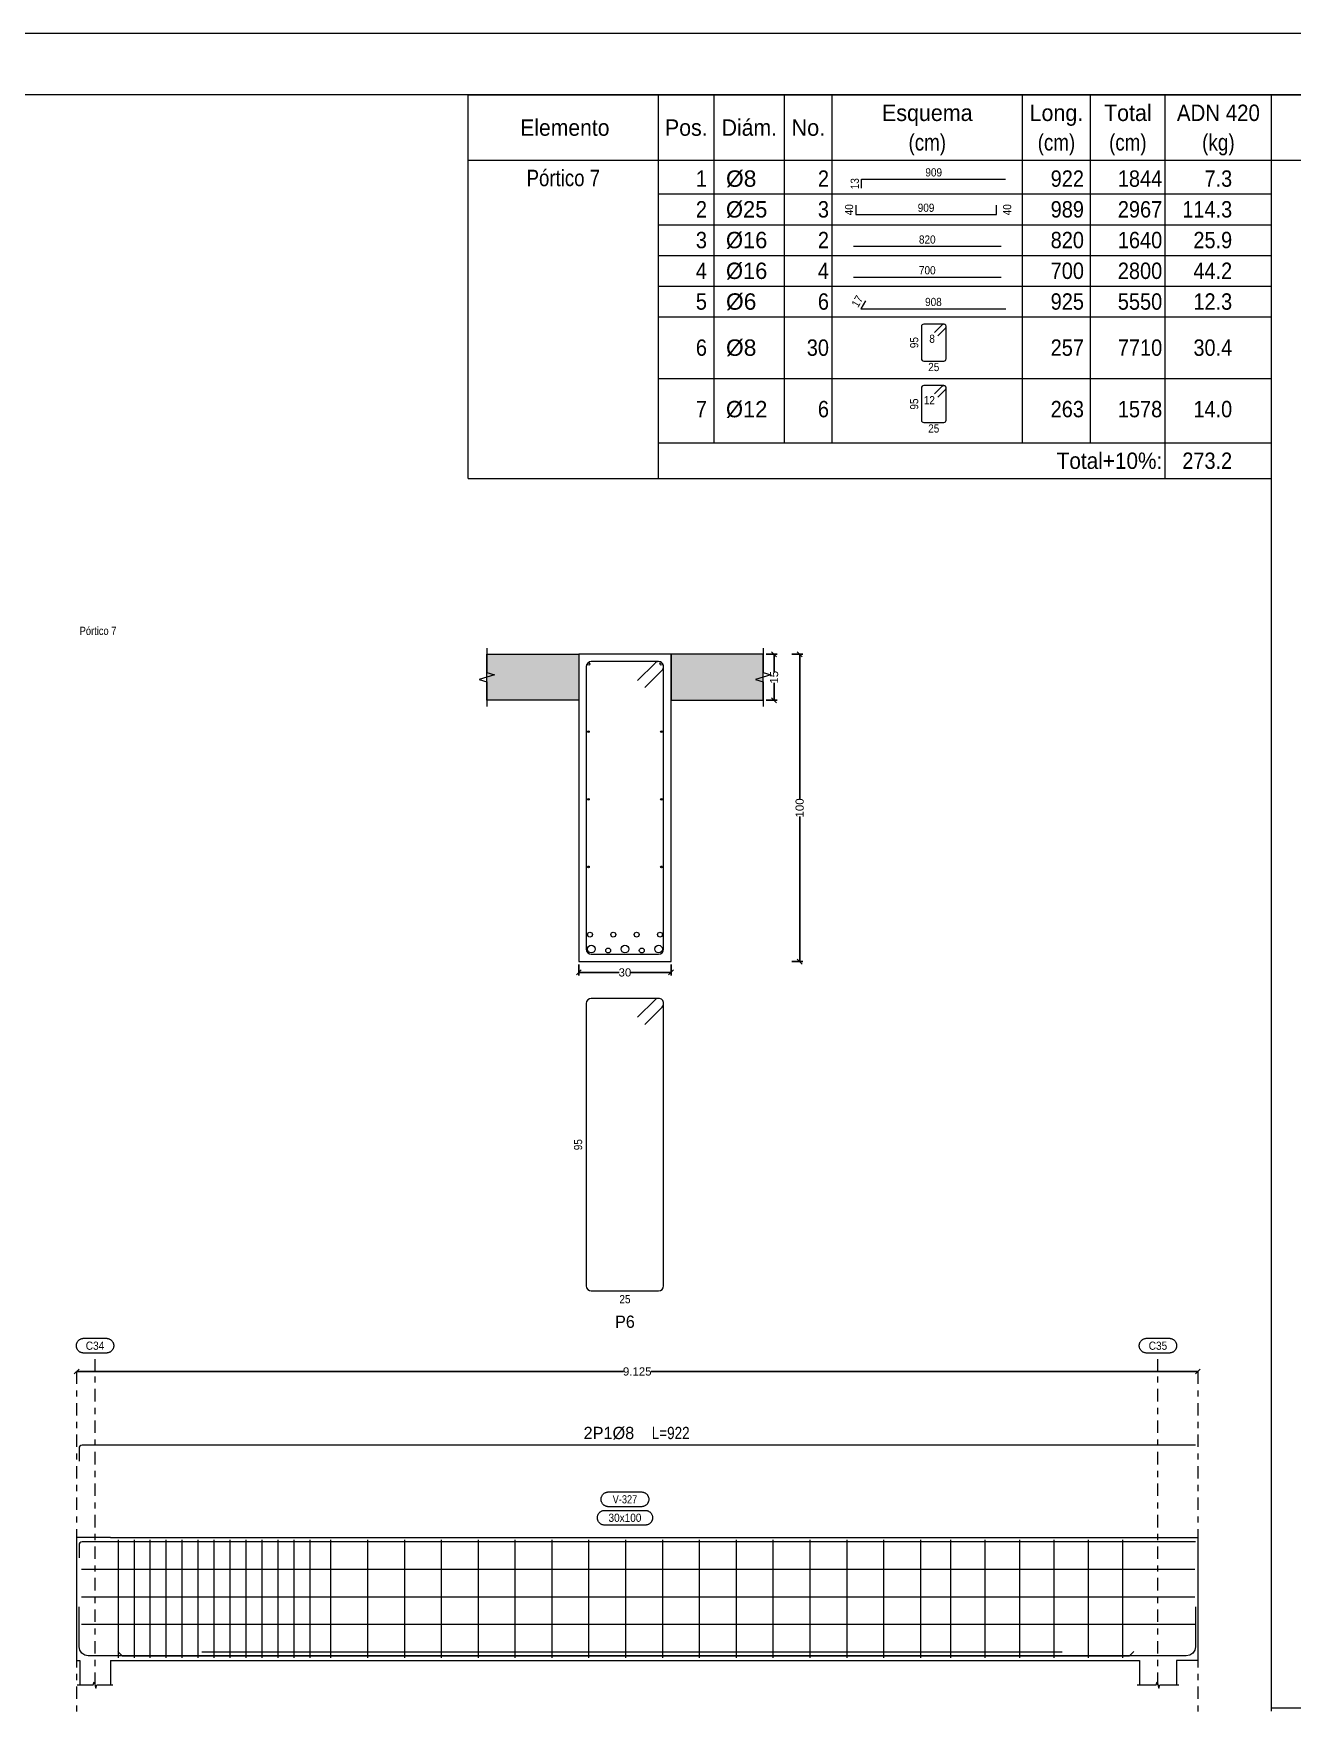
# Model space of a CAD drawing. Header units: millimetres. Extents: x 3 to 479, y -191 to 120.
# Drawn here: x 199.31 to 219.8, y 36.49 to 63.76 of the extents above; entities that cross this region are included whole.
import ezdxf
from ezdxf.enums import TextEntityAlignment as Align

# ---------------------------------------------------------------- set-up
doc = ezdxf.new("R2010")
doc.units = ezdxf.units.MM
doc.linetypes.add('CYPE_RAYAPUNTO', pattern=[0.4125, 0.2025, -0.105, 0, -0.105])
for name, color, linetype, lineweight in [('ALZ_ARM_LONG_ARM_TEXTOS', 3, 'Continuous', 9), ('ALZ_ARM_LONG_TXT_LONG', 3, 'Continuous', 9), ('ALZ_CONT_NUDOS', 122, 'Continuous', 9), ('ALZ_CONT_VIG_HORMIGON', 2, 'Continuous', 9), ('ALZ_COT_COT_LIN_APOYOS', 2, 'CYPE_RAYAPUNTO', 0), ('ALZ_COT_LONGITUD_PROYECTADA', 122, 'Continuous', 0), ('ALZ_REF_COT_LIN_AUX_COTA', 2, 'CYPE_RAYAPUNTO', 9), ('ALZ_REF_REF_NOMBRE', 3, 'Continuous', 9), ('ALZ_REF_REF_REFERENCIA', 3, 'Continuous', 9), ('ALZ_REF_REFERENCIA_PORTICO', 3, 'Continuous', 9), ('ALZ_REF_TEXTO_REF_NOMBRE', 3, 'Continuous', 9), ('ALZ_REF_TEXTO_REF_REFERENCIA', 3, 'Continuous', 9), ('ARM_LONGITUDINAL_Ø16', 212, 'Continuous', 9), ('ARM_LONGITUDINAL_Ø25', 20, 'Continuous', 9), ('ARM_LONGITUDINAL_Ø6', 151, 'Continuous', 9), ('ARM_LONGITUDINAL_Ø8', 32, 'Continuous', 9), ('ARM_TRANSVERSAL_Ø12', 171, 'Continuous', 9), ('ARM_TRANSVERSAL_Ø8', 32, 'Continuous', 9), ('DESPIECES_TABLA', 7, 'Continuous', 9), ('RECUAD_LIMITES', 2, 'Continuous', 0), ('RECUAD_MARCO', 1, 'Continuous', 20), ('SEC_CONT_FORJADOS_SECCION', 8, 'Continuous', 9), ('SEC_CONT_VIG_HORMIGON_SECCION', 2, 'Continuous', 9), ('SEC_COTAS_SEC_DIM_VIGA', 122, 'Continuous', 0), ('SEC_COTAS_TEXTOS_DESPIECE_ESTRIBADO', 122, 'Continuous', 0), ('SEC_REF_TXT_POSICIONES_ARM_ESTRIBOS', 1, 'Continuous', 9), ('TABLAS', 1, 'Continuous', 9), ('TEXTO_TABLAS', 1, 'Continuous', 0), ('TEXTOS_COTAS_DESPIECES_TABLA', 1, 'Continuous', 0)]:
    doc.layers.add(name, color=color, linetype=linetype, lineweight=lineweight)
doc.styles.add('CYPETXT_0.2_romans', font='arial.ttf', dxfattribs={"height": 0.133333})
doc.styles.add('CYPETXT_romans', font='arial.ttf', dxfattribs={"height": 0.2})
doc.dimstyles.new('cype_oblique', dxfattribs={"dimtxt": 0.18, "dimasz": 0.18, "dimexe": 0.05, "dimexo": 0.05, "dimgap": 0, "dimtad": 0, "dimdec": 4, "dimzin": 0, "dimdsep": 46, "dimtxsty": 'CYPETXT_0.2_romans', "dimblk": 'OBLIQUE', "dimtsz": 0.04, "dimcen": 0.09, "dimadec": 0, "dimazin": 0, "dimtfac": 1, "dimtdec": 4, "dimtofl": 0, "dimtmove": 2, "dimatfit": 3, "dimfxl": 1, "dimtolj": 1, "dimtzin": 0, "dimarcsym": 0})

# ---------------------------------------------------------------- blocks, each defined once
blk = doc.blocks.new('*D1180')
at = {"layer": 'Defpoints', "color": 0, "transparency": 16777216}
for p in [(208.182, 48.659), (209.682, 48.659), (209.682, 48.482)]:
    blk.add_point(p, dxfattribs=at)
at = {"layer": 'SEC_COTAS_SEC_DIM_VIGA', "color": 0, "lineweight": -2, "transparency": 16777216}
for p, q in [((208.182, 48.609), (208.182, 48.432)), ((209.682, 48.609), (209.682, 48.432)), ((208.142, 48.442), (208.222, 48.522)), ((208.182, 48.482), (208.837, 48.482)), ((209.682, 48.482), (209.027, 48.482)), ((209.642, 48.442), (209.722, 48.522))]:
    blk.add_line(p, q, dxfattribs=at)
at = {"layer": 'SEC_COTAS_SEC_DIM_VIGA', "color": 0, "transparency": 16777216, "insert": (208.932, 48.482), "char_height": 0.1333, "attachment_point": 5, "style": 'CYPETXT_0.2_romans'}
blk.add_mtext('\\A1;30', dxfattribs=at)
blk = doc.blocks.new('_OBLIQUE')
at = {"color": 0, "linetype": 'ByBlock', "lineweight": -2}
blk.add_line((-0.5, -0.5), (0.5, 0.5), dxfattribs=at)
blk = doc.blocks.new('*D1181')
at = {"layer": 'Defpoints', "color": 0, "transparency": 16777216}
for p in [(211.182, 53.659), (211.36, 53.659), (211.182, 52.909)]:
    blk.add_point(p, dxfattribs=at)
at = {"layer": 'SEC_COTAS_SEC_DIM_VIGA', "color": 0, "lineweight": -2, "transparency": 16777216}
for p, q in [((211.232, 53.659), (211.41, 53.659)), ((211.4, 53.619), (211.32, 53.699)), ((211.36, 53.659), (211.36, 53.374)), ((211.36, 52.909), (211.36, 53.195)), ((211.232, 52.909), (211.41, 52.909)), ((211.4, 52.869), (211.32, 52.949))]:
    blk.add_line(p, q, dxfattribs=at)
at = {"layer": 'SEC_COTAS_SEC_DIM_VIGA', "color": 0, "transparency": 16777216, "insert": (211.36, 53.284), "char_height": 0.1333, "attachment_point": 5, "rotation": 90, "style": 'CYPETXT_0.2_romans'}
blk.add_mtext('\\A1;15', dxfattribs=at)
blk = doc.blocks.new('*D1182')
at = {"layer": 'Defpoints', "color": 0, "transparency": 16777216}
for p in [(211.598, 53.659), (211.776, 53.659), (211.598, 48.659)]:
    blk.add_point(p, dxfattribs=at)
at = {"layer": 'SEC_COTAS_SEC_DIM_VIGA', "color": 0, "lineweight": -2, "transparency": 16777216}
for p, q in [((211.648, 53.659), (211.826, 53.659)), ((211.816, 53.619), (211.736, 53.699)), ((211.776, 53.659), (211.776, 51.3)), ((211.776, 48.659), (211.776, 51.019)), ((211.648, 48.659), (211.826, 48.659)), ((211.816, 48.619), (211.736, 48.699))]:
    blk.add_line(p, q, dxfattribs=at)
at = {"layer": 'SEC_COTAS_SEC_DIM_VIGA', "color": 0, "transparency": 16777216, "insert": (211.776, 51.159), "char_height": 0.1333, "attachment_point": 5, "rotation": 90, "style": 'CYPETXT_0.2_romans'}
blk.add_mtext('\\A1;100', dxfattribs=at)
blk = doc.blocks.new('*D1183')
at = {"layer": 'ALZ_COT_LONGITUD_PROYECTADA', "color": 0, "lineweight": -2, "transparency": 16777216}
for p, q in [((199.967, 41.95), (200.047, 42.03)), ((200.007, 41.99), (208.907, 41.99)), ((218.257, 41.99), (209.358, 41.99)), ((218.217, 41.95), (218.297, 42.03))]:
    blk.add_line(p, q, dxfattribs=at)
at = {"layer": 'Defpoints', "color": 0, "transparency": 16777216}
for p in [(200.007, 41.99), (200.007, 41.99), (218.257, 41.99)]:
    blk.add_point(p, dxfattribs=at)
at = {"layer": 'ALZ_COT_LONGITUD_PROYECTADA', "color": 0, "transparency": 16777216, "insert": (209.132, 41.99), "char_height": 0.1333, "attachment_point": 5, "style": 'CYPETXT_0.2_romans'}
blk.add_mtext('\\A1;9.125', dxfattribs=at)

msp = doc.modelspace()

# ---------------------------------------------------------------- hatches: boundary and pattern name
at = {"layer": 'SEC_CONT_FORJADOS_SECCION', "true_color": 0xdad7d3}
for points in [[(206.6822, 53.65943), (208.1822, 53.65943), (208.1822, 52.90943), (206.6822, 52.90943)], [(211.1822, 53.65943), (209.6822, 53.65943), (209.6822, 52.90943), (211.1822, 52.90943)]]:
    msp.add_hatch(color=254, dxfattribs=at).paths.add_polyline_path(points)

# ---------------------------------------------------------------- linework, layer by layer
at = {"layer": 'ALZ_CONT_NUDOS'}
for p, q in [((200.0572, 37.29081), (200.0572, 36.89081)), ((200.5572, 37.29081), (200.5572, 36.89081)), ((217.3072, 37.29081), (217.3072, 36.89081)), ((217.9072, 37.29081), (217.9072, 36.89081))]:
    msp.add_line(p, q, dxfattribs=at)
for points in [[(200.5572, 39.29081), (200.0572, 39.29081), (200.00719, 39.29081), (200.00719, 37.29081), (200.0572, 37.29081)], [(217.3072, 39.29081), (217.9072, 39.29081), (218.2572, 39.29081), (218.2572, 37.29081), (217.9072, 37.29081)], [(200.0172, 36.89081), (200.2772, 36.89081), (200.2922, 36.94081), (200.3222, 36.84081), (200.3372, 36.89081), (200.5972, 36.89081)], [(217.2672, 36.89081), (217.5772, 36.89081), (217.5922, 36.94081), (217.6222, 36.84081), (217.6372, 36.89081), (217.9472, 36.89081)]]:
    msp.add_lwpolyline(points, dxfattribs=at)
at = {"layer": 'ALZ_CONT_VIG_HORMIGON'}
for p, q in [((200.5572, 39.29081), (217.3072, 39.29081)), ((200.5572, 37.29081), (217.3072, 37.29081))]:
    msp.add_line(p, q, dxfattribs=at)
at = {"layer": 'ALZ_COT_COT_LIN_APOYOS'}
for p, q in [((200.00719, 41.99009), (200.00719, 30.77702)), ((218.2572, 41.99009), (218.2572, 30.77702))]:
    msp.add_line(p, q, dxfattribs=at)
at = {"layer": 'ALZ_REF_COT_LIN_AUX_COTA'}
for p, q in [((200.3072, 41.99009), (200.3072, 42.29009)), ((217.6072, 41.99009), (217.6072, 42.29009)), ((200.3072, 36.89081), (200.3072, 41.99009)), ((217.6072, 36.89081), (217.6072, 41.99009))]:
    msp.add_line(p, q, dxfattribs=at)
at = {"layer": 'ALZ_REF_REF_NOMBRE'}
for points in [[(209.2002, 40.03081), (209.20822, 40.03054), (209.2162, 40.02974), (209.2241, 40.0284), (209.2319, 40.02654), (209.23956, 40.02417), (209.24705, 40.02129), (209.25432, 40.01791), (209.26136, 40.01406), (209.26811, 40.00974), (209.27457, 40.00498), (209.2807, 39.99981), (209.28646, 39.99423), (209.29184, 39.98828), (209.29681, 39.98199), (209.30135, 39.97538), (209.30543, 39.96848), (209.30905, 39.96132), (209.31218, 39.95394), (209.31481, 39.94636), (209.31693, 39.93863), (209.31853, 39.93077), (209.3196, 39.92282), (209.32013, 39.91482), (209.32013, 39.9068), (209.3196, 39.8988), (209.31853, 39.89085), (209.31693, 39.88299), (209.31481, 39.87525), (209.31218, 39.86768), (209.30905, 39.8603), (209.30543, 39.85314), (209.30135, 39.84624), (209.29681, 39.83963), (209.29184, 39.83333), (209.28646, 39.82738), (209.2807, 39.82181), (209.27457, 39.81663), (209.26811, 39.81188), (209.26136, 39.80756), (209.25432, 39.80371), (209.24705, 39.80033), (209.23956, 39.79745), (209.2319, 39.79507), (209.2241, 39.79321), (209.2162, 39.79188), (209.20822, 39.79108), (209.2002, 39.79081), (208.6642, 39.79081), (208.65619, 39.79108), (208.64821, 39.79188), (208.6403, 39.79321), (208.6325, 39.79507), (208.62484, 39.79745), (208.61735, 39.80033), (208.61008, 39.80371), (208.60305, 39.80756), (208.59629, 39.81188), (208.58983, 39.81663), (208.58371, 39.82181), (208.57794, 39.82738), (208.57256, 39.83333), (208.56759, 39.83963), (208.56305, 39.84624), (208.55897, 39.85314), (208.55535, 39.8603), (208.55222, 39.86768), (208.54959, 39.87525), (208.54747, 39.88299), (208.54587, 39.89085), (208.5448, 39.8988), (208.54427, 39.9068), (208.54427, 39.91482), (208.5448, 39.92282), (208.54587, 39.93077), (208.54747, 39.93863), (208.54959, 39.94636), (208.55222, 39.95394), (208.55535, 39.96132), (208.55897, 39.96848), (208.56305, 39.97538), (208.56759, 39.98199), (208.57256, 39.98828), (208.57794, 39.99423), (208.58371, 39.99981), (208.58983, 40.00498), (208.59629, 40.00974), (208.60305, 40.01406), (208.61008, 40.01791), (208.61735, 40.02129), (208.62484, 40.02417), (208.6325, 40.02654), (208.6403, 40.0284), (208.64821, 40.02974), (208.65619, 40.03054), (208.6642, 40.03081), (209.2002, 40.03081)], [(209.2612, 39.73081), (209.26922, 39.73054), (209.2772, 39.72974), (209.2851, 39.7284), (209.2929, 39.72654), (209.30056, 39.72417), (209.30805, 39.72129), (209.31532, 39.71791), (209.32236, 39.71406), (209.32911, 39.70974), (209.33557, 39.70498), (209.3417, 39.69981), (209.34746, 39.69423), (209.35284, 39.68828), (209.35781, 39.68199), (209.36235, 39.67538), (209.36643, 39.66848), (209.37005, 39.66132), (209.37318, 39.65394), (209.37581, 39.64636), (209.37793, 39.63863), (209.37953, 39.63077), (209.3806, 39.62282), (209.38113, 39.61482), (209.38113, 39.6068), (209.3806, 39.5988), (209.37953, 39.59085), (209.37793, 39.58299), (209.37581, 39.57525), (209.37318, 39.56768), (209.37005, 39.5603), (209.36643, 39.55314), (209.36235, 39.54624), (209.35781, 39.53963), (209.35284, 39.53333), (209.34746, 39.52738), (209.3417, 39.52181), (209.33557, 39.51663), (209.32911, 39.51188), (209.32236, 39.50756), (209.31532, 39.50371), (209.30805, 39.50033), (209.30056, 39.49745), (209.2929, 39.49507), (209.2851, 39.49321), (209.2772, 39.49188), (209.26922, 39.49108), (209.2612, 39.49081), (208.6032, 39.49081), (208.59519, 39.49108), (208.58721, 39.49188), (208.5793, 39.49321), (208.5715, 39.49507), (208.56384, 39.49745), (208.55635, 39.50033), (208.54908, 39.50371), (208.54205, 39.50756), (208.53529, 39.51188), (208.52883, 39.51663), (208.52271, 39.52181), (208.51694, 39.52738), (208.51156, 39.53333), (208.50659, 39.53963), (208.50205, 39.54624), (208.49797, 39.55314), (208.49435, 39.5603), (208.49122, 39.56768), (208.48859, 39.57525), (208.48647, 39.58299), (208.48487, 39.59085), (208.4838, 39.5988), (208.48327, 39.6068), (208.48327, 39.61482), (208.4838, 39.62282), (208.48487, 39.63077), (208.48647, 39.63863), (208.48859, 39.64636), (208.49122, 39.65394), (208.49435, 39.66132), (208.49797, 39.66848), (208.50205, 39.67538), (208.50659, 39.68199), (208.51156, 39.68828), (208.51694, 39.69423), (208.52271, 39.69981), (208.52883, 39.70498), (208.53529, 39.70974), (208.54205, 39.71406), (208.54908, 39.71791), (208.55635, 39.72129), (208.56384, 39.72417), (208.5715, 39.72654), (208.5793, 39.7284), (208.58721, 39.72974), (208.59519, 39.73054), (208.6032, 39.73081), (209.2612, 39.73081)]]:
    msp.add_lwpolyline(points, close=True, dxfattribs=at)
at = {"layer": 'ALZ_REF_REF_REFERENCIA'}
for points in [[(200.4912, 42.53009), (200.49922, 42.52983), (200.5072, 42.52902), (200.5151, 42.52769), (200.5229, 42.52583), (200.53056, 42.52346), (200.53805, 42.52057), (200.54532, 42.5172), (200.55236, 42.51334), (200.55911, 42.50903), (200.56557, 42.50427), (200.5717, 42.49909), (200.57746, 42.49352), (200.58284, 42.48757), (200.58781, 42.48128), (200.59235, 42.47466), (200.59643, 42.46776), (200.60005, 42.46061), (200.60318, 42.45322), (200.60581, 42.44565), (200.60793, 42.43791), (200.60953, 42.43005), (200.6106, 42.42211), (200.61113, 42.4141), (200.61113, 42.40608), (200.6106, 42.39808), (200.60953, 42.39014), (200.60793, 42.38228), (200.60581, 42.37454), (200.60318, 42.36697), (200.60005, 42.35958), (200.59643, 42.35242), (200.59235, 42.34552), (200.58781, 42.33891), (200.58284, 42.33262), (200.57746, 42.32667), (200.5717, 42.3211), (200.56557, 42.31592), (200.55911, 42.31116), (200.55236, 42.30685), (200.54532, 42.30299), (200.53805, 42.29962), (200.53056, 42.29673), (200.5229, 42.29436), (200.5151, 42.2925), (200.5072, 42.29117), (200.49922, 42.29036), (200.4912, 42.29009), (200.1232, 42.29009), (200.11519, 42.29036), (200.10721, 42.29117), (200.0993, 42.2925), (200.0915, 42.29436), (200.08384, 42.29673), (200.07635, 42.29962), (200.06908, 42.30299), (200.06205, 42.30685), (200.05529, 42.31116), (200.04883, 42.31592), (200.04271, 42.3211), (200.03694, 42.32667), (200.03156, 42.33262), (200.02659, 42.33891), (200.02205, 42.34552), (200.01797, 42.35242), (200.01435, 42.35958), (200.01122, 42.36697), (200.00859, 42.37454), (200.00647, 42.38228), (200.00487, 42.39014), (200.0038, 42.39808), (200.00327, 42.40608), (200.00327, 42.4141), (200.0038, 42.42211), (200.00487, 42.43005), (200.00647, 42.43791), (200.00859, 42.44565), (200.01122, 42.45322), (200.01435, 42.46061), (200.01797, 42.46776), (200.02205, 42.47466), (200.02659, 42.48128), (200.03156, 42.48757), (200.03694, 42.49352), (200.04271, 42.49909), (200.04883, 42.50427), (200.05529, 42.50903), (200.06205, 42.51334), (200.06908, 42.5172), (200.07635, 42.52057), (200.08384, 42.52346), (200.0915, 42.52583), (200.0993, 42.52769), (200.10721, 42.52902), (200.11519, 42.52983), (200.1232, 42.53009), (200.4912, 42.53009)], [(217.7912, 42.53009), (217.79922, 42.52983), (217.8072, 42.52902), (217.8151, 42.52769), (217.8229, 42.52583), (217.83056, 42.52346), (217.83805, 42.52057), (217.84532, 42.5172), (217.85236, 42.51334), (217.85911, 42.50903), (217.86557, 42.50427), (217.8717, 42.49909), (217.87746, 42.49352), (217.88284, 42.48757), (217.88781, 42.48128), (217.89235, 42.47466), (217.89643, 42.46776), (217.90005, 42.46061), (217.90318, 42.45322), (217.90581, 42.44565), (217.90793, 42.43791), (217.90953, 42.43005), (217.9106, 42.42211), (217.91113, 42.4141), (217.91113, 42.40608), (217.9106, 42.39808), (217.90953, 42.39014), (217.90793, 42.38228), (217.90581, 42.37454), (217.90318, 42.36697), (217.90005, 42.35958), (217.89643, 42.35242), (217.89235, 42.34552), (217.88781, 42.33891), (217.88284, 42.33262), (217.87746, 42.32667), (217.8717, 42.3211), (217.86557, 42.31592), (217.85911, 42.31116), (217.85236, 42.30685), (217.84532, 42.30299), (217.83805, 42.29962), (217.83056, 42.29673), (217.8229, 42.29436), (217.8151, 42.2925), (217.8072, 42.29117), (217.79922, 42.29036), (217.7912, 42.29009), (217.4232, 42.29009), (217.41519, 42.29036), (217.40721, 42.29117), (217.3993, 42.2925), (217.3915, 42.29436), (217.38384, 42.29673), (217.37635, 42.29962), (217.36908, 42.30299), (217.36205, 42.30685), (217.35529, 42.31116), (217.34883, 42.31592), (217.34271, 42.3211), (217.33694, 42.32667), (217.33156, 42.33262), (217.32659, 42.33891), (217.32205, 42.34552), (217.31797, 42.35242), (217.31435, 42.35958), (217.31122, 42.36697), (217.30859, 42.37454), (217.30647, 42.38228), (217.30487, 42.39014), (217.3038, 42.39808), (217.30327, 42.40608), (217.30327, 42.4141), (217.3038, 42.42211), (217.30487, 42.43005), (217.30647, 42.43791), (217.30859, 42.44565), (217.31122, 42.45322), (217.31435, 42.46061), (217.31797, 42.46776), (217.32205, 42.47466), (217.32659, 42.48128), (217.33156, 42.48757), (217.33694, 42.49352), (217.34271, 42.49909), (217.34883, 42.50427), (217.35529, 42.50903), (217.36205, 42.51334), (217.36908, 42.5172), (217.37635, 42.52057), (217.38384, 42.52346), (217.3915, 42.52583), (217.3993, 42.52769), (217.40721, 42.52902), (217.41519, 42.52983), (217.4232, 42.53009), (217.7912, 42.53009)]]:
    msp.add_lwpolyline(points, close=True, dxfattribs=at)
at = {"layer": 'ARM_LONGITUDINAL_Ø16'}
for p, q in [((200.74651, 37.36281), (200.6758, 37.43352)), ((217.14651, 37.36281), (217.21722, 37.43352))]:
    msp.add_line(p, q, dxfattribs=at)
for points in [[(200.74651, 37.36281), (217.14651, 37.36281)], [(202.04648, 37.43214), (216.04648, 37.43214)]]:
    msp.add_lwpolyline(points, dxfattribs=at)
for centre in [(208.3622, 49.09776), (208.7422, 49.09776), (209.1222, 49.09776), (209.5022, 49.09776), (208.65845, 48.83943), (209.20595, 48.83943)]:
    msp.add_circle(centre, 0.04, dxfattribs=at)
at = {"layer": 'ARM_LONGITUDINAL_Ø25'}
msp.add_lwpolyline([(218.2172, 38.16281), (218.2172, 37.51281), (218.20578, 37.45541), (218.17327, 37.40674), (218.1246, 37.37423), (218.0672, 37.36281), (200.19719, 37.36281), (200.13979, 37.37423), (200.09113, 37.40674), (200.05861, 37.45541), (200.04719, 37.51281), (200.04719, 38.16281)], dxfattribs=at)
msp.add_lwpolyline([(218.2172, 38.16281), (218.2172, 37.51281), (218.20578, 37.45541), (218.17327, 37.40674), (218.1246, 37.37423), (218.0672, 37.36281), (200.19719, 37.36281), (200.13979, 37.37423), (200.09113, 37.40674), (200.05861, 37.45541), (200.04719, 37.51281), (200.04719, 38.16281)], dxfattribs=at)
for centre in [(208.3847, 48.86193), (208.9322, 48.86193), (209.4797, 48.86193)]:
    msp.add_circle(centre, 0.0625, dxfattribs=at)
at = {"layer": 'ARM_LONGITUDINAL_Ø6'}
for points in [[(200.08876, 38.77214), (218.2072, 38.77214)], [(200.08876, 38.32547), (218.2072, 38.32547)], [(200.08876, 37.87881), (218.2072, 37.87881)]]:
    msp.add_lwpolyline(points, dxfattribs=at)
for centre in [(208.3372, 52.39901), (209.5272, 52.39901), (208.3372, 51.29859), (209.5272, 51.29859), (208.3372, 50.19818), (209.5272, 50.19818)]:
    msp.add_circle(centre, 0.015, dxfattribs=at)
at = {"layer": 'ARM_LONGITUDINAL_Ø8'}
for points in [[(218.2172, 40.79009), (200.09519, 40.79009), (200.07682, 40.78644), (200.06125, 40.77604), (200.05085, 40.76046), (200.04719, 40.74209), (200.04719, 40.53009)], [(218.2172, 39.21881), (200.09519, 39.21881), (200.07682, 39.21515), (200.06125, 39.20475), (200.05085, 39.18918), (200.04719, 39.17081), (200.04719, 38.95881)]]:
    msp.add_lwpolyline(points, dxfattribs=at)
for centre in [(208.3422, 53.49943), (209.5222, 53.49943)]:
    msp.add_circle(centre, 0.02, dxfattribs=at)
at = {"layer": 'ARM_TRANSVERSAL_Ø12'}
for p, q in [((214.2322, 39.25081), (214.2322, 37.33081)), ((214.7922, 39.25081), (214.7922, 37.33081)), ((215.3522, 39.25081), (215.3522, 37.33081)), ((215.9122, 39.25081), (215.9122, 37.33081)), ((216.4722, 39.25081), (216.4722, 37.33081)), ((217.0322, 39.25081), (217.0322, 37.33081))]:
    msp.add_line(p, q, dxfattribs=at)
at = {"layer": 'ARM_TRANSVERSAL_Ø8'}
for p, q in [((200.68139, 39.25081), (200.68139, 37.33081)), ((200.94139, 39.25081), (200.94139, 37.33081)), ((201.20139, 39.25081), (201.20139, 37.33081)), ((201.46139, 39.25081), (201.46139, 37.33081)), ((201.72139, 39.25081), (201.72139, 37.33081)), ((201.98139, 39.25081), (201.98139, 37.33081)), ((202.24139, 39.25081), (202.24139, 37.33081)), ((202.50139, 39.25081), (202.50139, 37.33081)), ((202.76139, 39.25081), (202.76139, 37.33081)), ((203.02139, 39.25081), (203.02139, 37.33081)), ((203.28139, 39.25081), (203.28139, 37.33081)), ((203.54139, 39.25081), (203.54139, 37.33081)), ((203.80139, 39.25081), (203.80139, 37.33081)), ((204.14139, 39.25081), (204.14139, 37.33081)), ((204.74139, 39.25081), (204.74139, 37.33081)), ((205.34139, 39.25081), (205.34139, 37.33081)), ((205.94139, 39.25081), (205.94139, 37.33081)), ((206.54139, 39.25081), (206.54139, 37.33081)), ((207.14139, 39.25081), (207.14139, 37.33081)), ((207.74139, 39.25081), (207.74139, 37.33081)), ((208.34139, 39.25081), (208.34139, 37.33081)), ((208.94139, 39.25081), (208.94139, 37.33081)), ((209.54139, 39.25081), (209.54139, 37.33081)), ((210.14139, 39.25081), (210.14139, 37.33081)), ((210.74139, 39.25081), (210.74139, 37.33081)), ((211.34139, 39.25081), (211.34139, 37.33081)), ((211.94139, 39.25081), (211.94139, 37.33081)), ((212.54139, 39.25081), (212.54139, 37.33081)), ((213.14139, 39.25081), (213.14139, 37.33081)), ((213.74139, 39.25081), (213.74139, 37.33081))]:
    msp.add_line(p, q, dxfattribs=at)
for points in [[(209.25519, 53.11575), (209.53804, 53.39859), (209.5483, 53.41109), (209.55592, 53.42536), (209.56062, 53.44083), (209.5622, 53.45693), (209.56062, 53.47302), (209.55592, 53.4885), (209.5483, 53.50276), (209.53804, 53.51526), (209.52554, 53.52552), (209.51127, 53.53315), (209.4958, 53.53784), (209.4797, 53.53943), (208.3847, 53.53943), (208.35313, 53.53315), (208.32636, 53.51526), (208.30848, 53.4885), (208.3022, 53.45693), (208.3022, 48.86193), (208.30848, 48.83036), (208.32636, 48.80359), (208.35313, 48.78571), (208.3847, 48.77943), (209.4797, 48.77943), (209.51127, 48.78571), (209.53804, 48.80359), (209.55592, 48.83036), (209.5622, 48.86193), (209.5622, 53.45693), (209.56062, 53.47302), (209.55592, 53.4885), (209.5483, 53.50276), (209.53804, 53.51526), (209.52554, 53.52552), (209.51127, 53.53315), (209.4958, 53.53784), (209.4797, 53.53943), (209.4668, 53.53841), (209.45421, 53.53539), (209.44225, 53.53044), (209.43121, 53.52367), (209.42136, 53.51526), (209.13852, 53.23242)], [(209.25519, 47.63642), (209.53804, 47.91926), (209.5483, 47.93176), (209.55592, 47.94602), (209.56062, 47.9615), (209.5622, 47.97759), (209.56062, 47.99369), (209.55592, 48.00917), (209.5483, 48.02343), (209.53804, 48.03593), (209.52554, 48.04619), (209.51127, 48.05381), (209.4958, 48.05851), (209.4797, 48.06009), (208.3847, 48.06009), (208.35313, 48.05381), (208.32636, 48.03593), (208.30848, 48.00917), (208.3022, 47.97759), (208.3022, 43.38259), (208.30848, 43.35102), (208.32636, 43.32426), (208.35313, 43.30637), (208.3847, 43.30009), (209.4797, 43.30009), (209.51127, 43.30637), (209.53804, 43.32426), (209.55592, 43.35102), (209.5622, 43.38259), (209.5622, 47.97759), (209.56062, 47.99369), (209.55592, 48.00917), (209.5483, 48.02343), (209.53804, 48.03593), (209.52554, 48.04619), (209.51127, 48.05381), (209.4958, 48.05851), (209.4797, 48.06009), (209.4668, 48.05908), (209.45421, 48.05606), (209.44225, 48.0511), (209.43121, 48.04434), (209.42136, 48.03593), (209.13852, 47.75309)]]:
    msp.add_lwpolyline(points, dxfattribs=at)
at = {"layer": 'DESPIECES_TABLA'}
for points in [[(212.78203, 61.23891), (212.78203, 61.38891), (215.12669, 61.38891)], [(212.68774, 60.96469), (212.68774, 60.81469), (214.97811, 60.81469), (214.97811, 60.96469)], [(212.65293, 60.29484), (215.05293, 60.29484)], [(212.65293, 59.79484), (215.05293, 59.79484)], [(212.84593, 59.41022), (212.77093, 59.28032), (215.12935, 59.28032)], [(214.02623, 58.8412), (214.14866, 58.96363), (214.1534, 58.96941), (214.15692, 58.97599), (214.15909, 58.98314), (214.15982, 58.99057), (214.15909, 58.998), (214.15692, 59.00515), (214.1534, 59.01173), (214.14866, 59.0175), (214.14289, 59.02224), (214.1363, 59.02576), (214.12916, 59.02793), (214.12172, 59.02866), (213.79434, 59.02866), (213.77976, 59.02576), (213.76741, 59.0175), (213.75915, 59.00515), (213.75625, 58.99057), (213.75625, 58.46675), (213.75915, 58.45218), (213.76741, 58.43982), (213.77976, 58.43156), (213.79434, 58.42866), (214.12172, 58.42866), (214.1363, 58.43156), (214.14866, 58.43982), (214.15692, 58.45218), (214.15982, 58.46675), (214.15982, 58.99057), (214.15909, 58.998), (214.15692, 59.00515), (214.1534, 59.01173), (214.14866, 59.0175), (214.14289, 59.02224), (214.1363, 59.02576), (214.12916, 59.02793), (214.12172, 59.02866), (214.11429, 59.02793), (214.10715, 59.02576), (214.10056, 59.02224), (214.09479, 59.0175), (213.97235, 58.89507)], [(214.02657, 57.84195), (214.14856, 57.96394), (214.15328, 57.96969), (214.15678, 57.97625), (214.15894, 57.98337), (214.15967, 57.99077), (214.15894, 57.99818), (214.15678, 58.0053), (214.15328, 58.01186), (214.14856, 58.01761), (214.14281, 58.02233), (214.13624, 58.02584), (214.12912, 58.028), (214.12172, 58.02873), (213.79416, 58.02873), (213.77964, 58.02584), (213.76732, 58.01761), (213.7591, 58.0053), (213.75621, 57.99077), (213.75621, 57.46668), (213.7591, 57.45216), (213.76732, 57.43984), (213.77964, 57.43162), (213.79416, 57.42873), (214.12172, 57.42873), (214.13624, 57.43162), (214.14856, 57.43984), (214.15678, 57.45216), (214.15967, 57.46668), (214.15967, 57.99077), (214.15894, 57.99818), (214.15678, 58.0053), (214.15328, 58.01186), (214.14856, 58.01761), (214.14281, 58.02233), (214.13624, 58.02584), (214.12912, 58.028), (214.12172, 58.02873), (214.11432, 58.028), (214.1072, 58.02584), (214.10063, 58.02233), (214.09488, 58.01761), (213.9729, 57.89563)]]:
    msp.add_lwpolyline(points, dxfattribs=at)
at = {"layer": 'RECUAD_LIMITES'}
msp.add_lwpolyline([(100.33093, 21.25684), (233.53093, 21.25684), (233.53093, 63.75684), (100.33093, 63.75684), (100.33093, 21.25684)], close=True, dxfattribs=at)
at = {"layer": 'RECUAD_MARCO'}
msp.add_lwpolyline([(102.83093, 22.25684), (232.53093, 22.25684), (232.53093, 62.75684), (102.83093, 62.75684), (102.83093, 22.25684)], close=True, dxfattribs=at)
at = {"layer": 'SEC_CONT_FORJADOS_SECCION'}
for points in [[(206.6822, 53.75943), (206.6822, 53.35943), (206.8072, 53.32193), (206.5572, 53.24693), (206.6822, 53.20943), (206.6822, 52.80943)], [(211.1822, 53.75943), (211.1822, 53.35943), (211.3072, 53.32193), (211.0572, 53.24693), (211.1822, 53.20943), (211.1822, 52.80943)], [(206.6822, 53.65943), (208.1822, 53.65943), (208.1822, 52.90943), (206.6822, 52.90943)], [(211.1822, 53.65943), (209.6822, 53.65943), (209.6822, 52.90943), (211.1822, 52.90943)]]:
    msp.add_lwpolyline(points, dxfattribs=at)
at = {"layer": 'SEC_CONT_FORJADOS_SECCION', "color": 254, "true_color": 0xdad7d3}
for points in [[(206.6822, 53.65943), (208.1822, 53.65943), (208.1822, 52.90943), (206.6822, 52.90943)], [(211.1822, 53.65943), (209.6822, 53.65943), (209.6822, 52.90943), (211.1822, 52.90943)]]:
    msp.add_lwpolyline(points, close=True, dxfattribs=at)
at = {"layer": 'SEC_CONT_VIG_HORMIGON_SECCION'}
msp.add_lwpolyline([(209.6822, 53.65943), (208.1822, 53.65943), (208.1822, 48.65943), (209.6822, 48.65943), (209.6822, 53.65943)], close=True, dxfattribs=at)
at = {"layer": 'TABLAS'}
for p, q in [((206.37893, 61.64684), (206.37893, 62.75684)), ((206.37893, 62.75684), (219.45493, 62.75684)), ((209.47893, 61.64684), (209.47893, 62.75684)), ((210.38293, 61.64684), (210.38293, 62.75684)), ((211.53093, 61.64684), (211.53093, 62.75684)), ((212.30293, 61.64684), (212.30293, 62.75684)), ((215.40293, 61.64684), (215.40293, 62.75684)), ((216.50693, 61.64684), (216.50693, 62.75684)), ((217.72693, 61.64684), (217.72693, 62.75684)), ((219.45493, 61.64684), (219.45493, 62.75684)), ((219.45493, 61.64684), (219.45493, 62.75684)), ((219.45493, 62.75684), (232.53093, 62.75684)), ((206.37893, 61.69684), (219.45493, 61.69684)), ((206.37893, 56.56684), (206.37893, 61.64684)), ((209.47893, 56.56684), (209.47893, 61.64684)), ((210.38293, 57.09684), (210.38293, 61.64684)), ((211.53093, 57.09684), (211.53093, 61.64684)), ((212.30293, 57.09684), (212.30293, 61.64684)), ((215.40293, 57.09684), (215.40293, 61.64684)), ((216.50693, 57.09684), (216.50693, 61.64684)), ((217.72693, 56.56684), (217.72693, 61.64684)), ((219.45493, 61.69684), (232.53093, 61.69684)), ((219.45493, 56.56684), (219.45493, 61.64684)), ((219.45493, 36.56684), (219.45493, 61.64684)), ((209.47893, 57.09684), (219.45493, 57.09684)), ((206.37893, 56.51684), (206.37893, 56.56684)), ((206.37893, 56.51684), (219.45493, 56.51684)), ((209.47893, 56.51684), (209.47893, 56.56684)), ((217.72693, 56.51684), (217.72693, 56.61684)), ((219.45493, 56.51684), (219.45493, 56.56684)), ((219.45493, 36.46684), (219.45493, 36.56684)), ((219.45493, 36.51684), (232.53093, 36.51684))]:
    msp.add_line(p, q, dxfattribs=at)
at = {"layer": 'TEXTO_TABLAS'}
for p, q in [((209.47893, 61.14684), (219.45493, 61.14684)), ((209.47893, 60.64684), (219.45493, 60.64684)), ((209.47893, 60.14684), (219.45493, 60.14684)), ((209.47893, 59.64684), (219.45493, 59.64684)), ((209.47893, 59.14684), (219.45493, 59.14684)), ((209.47893, 58.14684), (219.45493, 58.14684))]:
    msp.add_line(p, q, dxfattribs=at)

# ---------------------------------------------------------------- texts
at = {"layer": 'ALZ_ARM_LONG_ARM_TEXTOS', "style": 'CYPETXT_romans', "width": 0.947337}
msp.add_text('2P1%%c8', height=0.2, dxfattribs=at).set_placement((208.6712, 40.89009), align=Align.CENTER)
at = {"layer": 'ALZ_ARM_LONG_TXT_LONG', "style": 'CYPETXT_romans', "width": 0.785606}
msp.add_text(' L=922', height=0.2, dxfattribs=at).set_placement((209.6457, 40.89009), align=Align.CENTER)
at = {"layer": 'ALZ_REF_REFERENCIA_PORTICO', "style": 'CYPETXT_romans', "width": 0.813476}
msp.add_text('Pórtico 7', height=0.133333, dxfattribs=at).set_placement((200.0572, 54.03943), align=Align.MIDDLE_LEFT)
at = {"layer": 'ALZ_REF_TEXTO_REF_NOMBRE', "style": 'CYPETXT_romans'}
for s, width, p in [('V-327', 0.803518, (208.9322, 39.91081)), ('30x100', 0.875466, (208.9322, 39.61081))]:
    msp.add_text(s, height=0.133333, dxfattribs=dict(at, width=width)).set_placement(p, align=Align.MIDDLE_CENTER)
at = {"layer": 'ALZ_REF_TEXTO_REF_REFERENCIA', "style": 'CYPETXT_romans', "width": 0.8832}
for s, p in [('C34', (200.3072, 42.41009)), ('C35', (217.6072, 42.41009))]:
    msp.add_text(s, height=0.133333, dxfattribs=at).set_placement(p, align=Align.MIDDLE_CENTER)
at = {"layer": 'SEC_COTAS_TEXTOS_DESPIECE_ESTRIBADO', "style": 'CYPETXT_romans', "width": 0.872274}
msp.add_text('95', height=0.133333, rotation=90, dxfattribs=at).set_placement((208.23553, 45.68009), align=Align.CENTER)
msp.add_text('25', height=0.133333, dxfattribs=at).set_placement((208.9322, 43.23343), align=Align.TOP_CENTER)
at = {"layer": 'SEC_REF_TXT_POSICIONES_ARM_ESTRIBOS', "style": 'CYPETXT_romans', "width": 0.935124}
msp.add_text('P6', height=0.2, dxfattribs=at).set_placement((208.9322, 42.80009), align=Align.MIDDLE_CENTER)
at = {"layer": 'TEXTO_TABLAS', "style": 'CYPETXT_romans'}
for s, width, p in [('Esquema', 0.93681, (213.85293, 62.46684)), ('Long.', 0.9375, (215.95493, 62.46684)), ('Total', 0.935673, (217.11693, 62.46684)), ('ADN 420', 0.893197, (218.59093, 62.46684)), ('Elemento', 0.923378, (207.95393, 62.22684)), ('Pos.', 0.930268, (209.93093, 62.22684)), ('Diám.', 0.924488, (210.95693, 62.22684)), ('No.', 0.948905, (211.91693, 62.22684)), ('(cm)', 0.819001, (213.85293, 61.98684)), ('(cm)', 0.819001, (215.95493, 61.98684)), ('(cm)', 0.819001, (217.11693, 61.98684)), ('(kg)', 0.827954, (218.59093, 61.98684)), ('Pórtico 7', 0.813476, (207.92893, 61.40684))]:
    msp.add_text(s, height=0.266667, dxfattribs=dict(at, width=width)).set_placement(p, align=Align.MIDDLE_CENTER)
for s, height, width, p in [('1', 0.26667, 0.872274, (210.26693, 61.39684)), ('2', 0.26667, 0.872274, (212.25293, 61.39684)), ('922', 0.266667, 0.872274, (216.40293, 61.39684)), ('1844', 0.266667, 0.872274, (217.67693, 61.39684)), ('7.3', 0.266667, 0.868127, (218.81493, 61.39684)), ('2', 0.26667, 0.872274, (210.26693, 60.89684)), ('3', 0.26667, 0.872274, (212.25293, 60.89684)), ('989', 0.266667, 0.872274, (216.40293, 60.89684)), ('2967', 0.266667, 0.872274, (217.67693, 60.89684)), ('114.3', 0.266667, 0.869965, (218.81493, 60.89684)), ('3', 0.26667, 0.872274, (210.26693, 60.39684)), ('2', 0.26667, 0.872274, (212.25293, 60.39684)), ('820', 0.266667, 0.872274, (216.40293, 60.39684)), ('1640', 0.266667, 0.872274, (217.67693, 60.39684)), ('25.9', 0.266667, 0.869308, (218.81493, 60.39684)), ('4', 0.26667, 0.872274, (210.26693, 59.89684)), ('4', 0.26667, 0.872274, (212.25293, 59.89684)), ('700', 0.266667, 0.872274, (216.40293, 59.89684)), ('2800', 0.266667, 0.872274, (217.67693, 59.89684)), ('44.2', 0.266667, 0.869308, (218.81493, 59.89684)), ('5', 0.26667, 0.872274, (210.26693, 59.39684)), ('6', 0.26667, 0.872274, (212.25293, 59.39684)), ('925', 0.266667, 0.872274, (216.40293, 59.39684)), ('5550', 0.266667, 0.872274, (217.67693, 59.39684)), ('12.3', 0.266667, 0.869308, (218.81493, 59.39684)), ('6', 0.26667, 0.872274, (210.26693, 58.64684)), ('30', 0.266667, 0.872274, (212.25293, 58.64684)), ('257', 0.266667, 0.872274, (216.40293, 58.64684)), ('7710', 0.266667, 0.872274, (217.67693, 58.64684)), ('30.4', 0.266667, 0.869308, (218.81493, 58.64684)), ('7', 0.26667, 0.872274, (210.26693, 57.64684)), ('6', 0.26667, 0.872274, (212.25293, 57.64684)), ('263', 0.266667, 0.872274, (216.40293, 57.64684)), ('1578', 0.266667, 0.872274, (217.67693, 57.64684)), ('14.0', 0.266667, 0.869308, (218.81493, 57.64684)), ('Total+10%:', 0.266667, 0.906671, (217.67693, 56.80684)), ('273.2', 0.266667, 0.869965, (218.81493, 56.80684))]:
    msp.add_text(s, height=height, dxfattribs=dict(at, width=width)).set_placement(p, align=Align.MIDDLE_RIGHT)
for s, width, p in [('%%c8', 0.99505, (210.57693, 61.39684)), ('%%c25', 0.955414, (210.57693, 60.89684)), ('%%c16', 0.955414, (210.57693, 60.39684)), ('%%c16', 0.955414, (210.57693, 59.89684)), ('%%c6', 0.99505, (210.57693, 59.39684)), ('%%c8', 0.99505, (210.57693, 58.64684)), ('%%c12', 0.955414, (210.57693, 57.64684))]:
    msp.add_text(s, height=0.266667, dxfattribs=dict(at, width=width)).set_placement(p, align=Align.MIDDLE_LEFT)
at = {"layer": 'TEXTOS_COTAS_DESPIECES_TABLA', "style": 'CYPETXT_romans', "width": 0.872274}
for s, rotation, p in [('13', 90, (212.73916, 61.31391)), ('40', 90, (212.64644, 60.88969)), ('17', 60.00071, (212.77107, 59.36684)), ('95', 90, (213.70603, 58.72866)), ('95', 90, (213.70618, 57.72873))]:
    msp.add_text(s, height=0.133333, rotation=rotation, dxfattribs=at).set_placement(p, align=Align.CENTER)
for s, p in [('909', (213.95746, 61.43178)), ('909', (213.83293, 60.85599)), ('820', (213.85293, 60.33884)), ('700', (213.85293, 59.83884)), ('908', (213.95284, 59.32346))]:
    msp.add_text(s, height=0.133333, dxfattribs=at).set_placement(p, align=Align.CENTER)
msp.add_text('40', height=0.133333, rotation=90, dxfattribs=at).set_placement((215.08608, 60.88969), align=Align.TOP_CENTER)
for s, height, p in [('8', 0.13333, (213.97623, 58.7912)), ('12', 0.133333, (213.97657, 57.79195))]:
    msp.add_text(s, height=height, dxfattribs=at).set_placement(p, align=Align.MIDDLE_RIGHT)
for p in [(213.95803, 58.39836), (213.95794, 57.39829)]:
    msp.add_text('25', height=0.133333, dxfattribs=at).set_placement(p, align=Align.TOP_CENTER)

# ---------------------------------------------------------------- dimensions: what is measured, and where the dimension line sits
at = {"layer": 'ALZ_COT_LONGITUD_PROYECTADA'}
dim = msp.add_aligned_dim(p1=(218.2572, 41.99009), p2=(200.00719, 41.99009), distance=0, text='9.125', dimstyle='cype_oblique', override={"dimexe": 0, "dimexo": 0}, dxfattribs=at)
dim.commit()
dim.dimension.update_dxf_attribs({"geometry": '*D1183', "text_midpoint": (209.1322, 41.99009)})
at = {"layer": 'SEC_COTAS_SEC_DIM_VIGA'}
for p1, p2, text, picture, middle in [((211.1822, 52.90943), (211.1822, 53.65943), '15', '*D1181', (211.35953, 53.28443)), ((211.5982, 48.65943), (211.5982, 53.65943), '100', '*D1182', (211.77553, 51.15943)), ((208.1822, 48.65943), (209.6822, 48.65943), '30', '*D1180', (208.9322, 48.48209))]:
    dim = msp.add_aligned_dim(p1=p1, p2=p2, distance=-0.17733, text=text, dimstyle='cype_oblique', dxfattribs=at)
    dim.commit()
    dim.dimension.update_dxf_attribs({"geometry": picture, "text_midpoint": middle})

doc.saveas('drawing.dxf')
